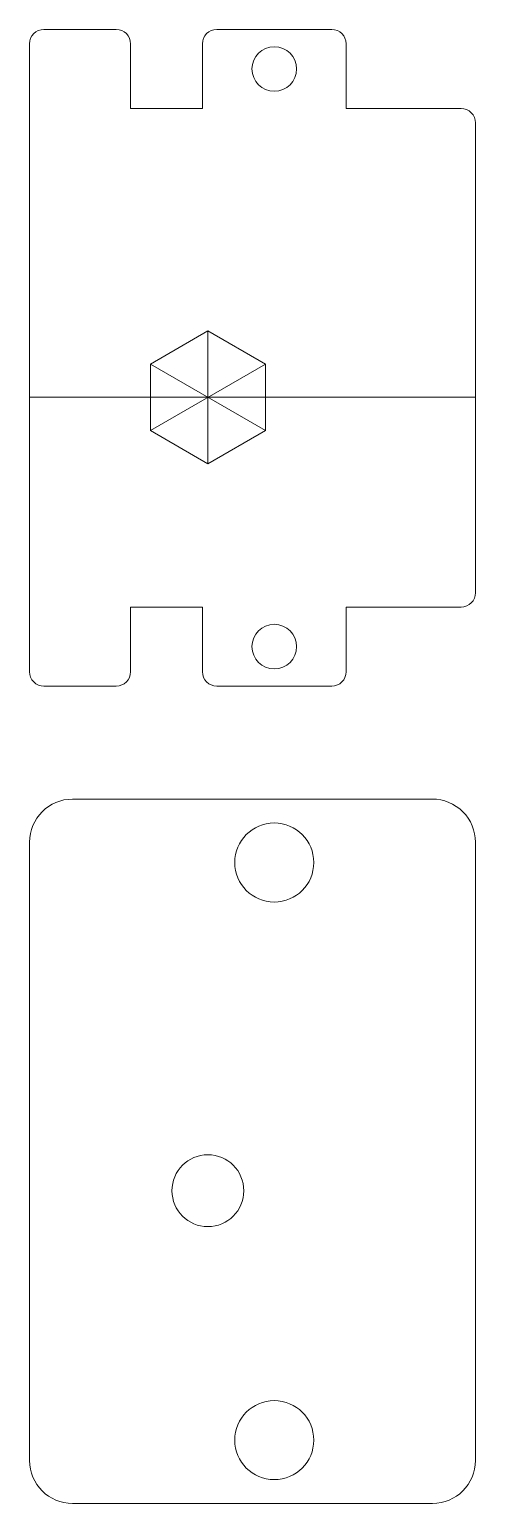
# Model space of a CAD drawing. Header units: millimetres. Extents: x -129 to 143, y -205 to 104.
# Drawn here: x 46.5 to 77.5, y -205 to -102.5 of the extents above; entities that cross this region are included whole.
import ezdxf

# ---------------------------------------------------------------- set-up
doc = ezdxf.new("R2010")
doc.units = ezdxf.units.MM
doc.layers.add('6 Dino Brackets', color=7, linetype='CONTINUOUS', lineweight=0, true_color=0x000000)
doc.layers.add('Drawings, Dino Mounts', color=7, linetype='CONTINUOUS', lineweight=0, true_color=0x000000)

msp = doc.modelspace()

# ---------------------------------------------------------------- linework, layer by layer
at = {"layer": '6 Dino Brackets'}
for p, q in [((47.49, -102.46), (52.52, -102.46)), ((67.52, -102.46), (59.52, -102.46)), ((46.49, -147.14), (46.49, -103.46)), ((53.52, -107.96), (53.52, -103.46)), ((58.52, -107.96), (58.52, -103.46)), ((68.52, -107.96), (68.52, -103.46)), ((53.52, -107.96), (58.52, -107.96)), ((76.52, -107.96), (68.52, -107.96)), ((77.52, -108.96), (77.52, -141.64)), ((58.9, -123.43), (54.9, -125.74)), ((58.9, -123.43), (62.9, -125.74)), ((54.9, -125.74), (54.9, -130.36)), ((62.9, -125.74), (62.9, -130.36)), ((54.9, -130.36), (58.9, -132.67)), ((62.9, -130.36), (58.9, -132.67)), ((53.52, -142.64), (58.52, -142.64)), ((53.52, -147.14), (53.52, -142.64)), ((58.52, -147.14), (58.52, -142.64)), ((68.52, -147.14), (68.52, -142.64)), ((68.52, -142.64), (76.52, -142.64)), ((47.49, -148.14), (52.52, -148.14)), ((59.52, -148.14), (67.52, -148.14)), ((49.49, -156), (74.52, -156)), ((46.49, -159), (46.49, -202)), ((77.52, -159), (77.52, -202)), ((49.49, -205), (74.52, -205))]:
    msp.add_line(p, q, dxfattribs=at)
for centre, radius in [((63.52, -105.21), 1.55), ((63.52, -145.39), 1.55), ((63.52, -160.41), 2.75), ((58.9, -183.24), 2.5), ((63.52, -200.59), 2.75)]:
    msp.add_circle(centre, radius, dxfattribs=at)
for centre, radius, start, end in [((47.49, -103.46), 1, 90.0015, 180), ((52.52, -103.46), 1, 0, 90.0015), ((59.52, -103.46), 1, 90, 180), ((67.52, -103.46), 1, 0, 90), ((76.52, -108.96), 1, 359.9988, 90), ((76.52, -141.64), 1, 270, 359.9988), ((47.49, -147.14), 1, 180, 270.0015), ((52.52, -147.14), 1, 270.0015, 0), ((59.52, -147.14), 1, 180, 270), ((67.52, -147.14), 1, 270, 0), ((49.49, -159), 3, 90, 180), ((74.52, -159), 3, 359.9988, 90), ((49.49, -202), 3, 180, 270), ((74.52, -202), 3, 270, 359.9988)]:
    msp.add_arc(centre, radius, start, end, dxfattribs=at)
at = {"layer": 'Drawings, Dino Mounts'}
for p, q in [((58.9, -123.43), (58.9, -132.67)), ((54.9, -125.74), (62.9, -130.36)), ((62.9, -125.74), (54.9, -130.36)), ((46.49, -128.05), (77.52, -128.05))]:
    msp.add_line(p, q, dxfattribs=at)

doc.saveas('drawing.dxf')
